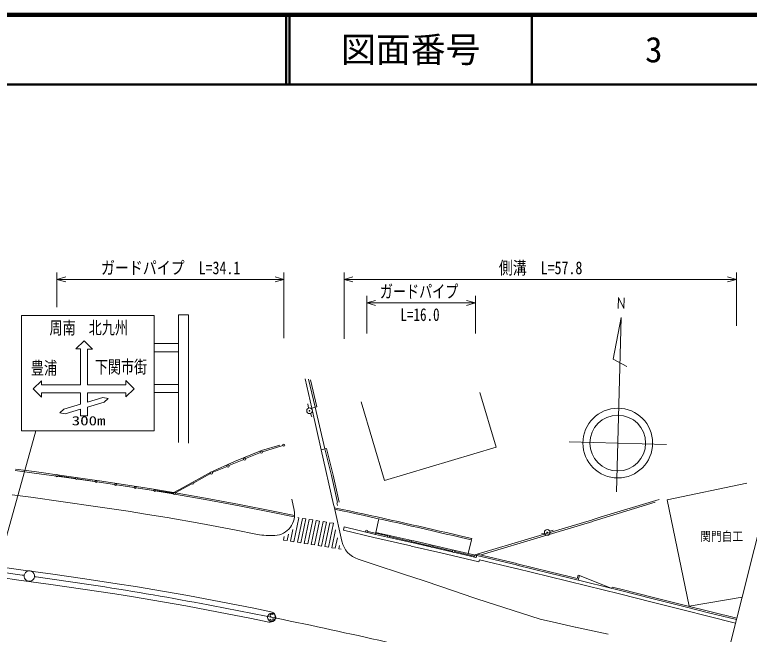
# Model space of a CAD drawing. Units: millimetres, scale not verified. Extents: x 40000 to 680000, y 20000 to 380000.
# Drawn here: x 469815 to 575193, y 291182 to 380000 of the extents above; entities that cross this region are included whole.
import ezdxf
from ezdxf.enums import TextEntityAlignment as Align

# ---------------------------------------------------------------- set-up
doc = ezdxf.new("R2010")
doc.units = ezdxf.units.MM
doc.header["$LTSCALE"] = 1000
doc.linetypes.add('CHAIN', pattern=[18.5, 12, -1.5, 3.5, -1.5])
for name, color, linetype, lineweight in [('M-TTL', 2, 'Continuous', 140), ('M-TTL-LINE', 7, 'Continuous', 50), ('M-WORK', 1, 'Continuous', 13)]:
    doc.layers.add(name, color=color, linetype=linetype, lineweight=lineweight)
doc.layers.add('M-TTL-TXT', color=7, linetype='Continuous')
doc.styles.add('ＭＳ ゴシック', font='')
doc.styles.add('ＭＳ 明朝', font='')
doc.styles.get('ＭＳ ゴシック').set_extended_font_data('MS Gothic')
doc.styles.get('ＭＳ 明朝').set_extended_font_data('MS Mincho')

msp = doc.modelspace()

# ---------------------------------------------------------------- linework, layer by layer
at = {"layer": 'M-TTL'}
msp.add_line((680000, 380000), (40000, 380000), dxfattribs=at)
at = {"layer": 'M-TTL-LINE'}
for p, q in [((508747, 380000), (508747, 370000)), ((509247, 380000), (509247, 370000)), ((543997, 380000), (543997, 370000)), ((40000, 370000), (680000, 370000))]:
    msp.add_line(p, q, dxfattribs=at)
at = {"layer": 'M-WORK'}
for p, q in [((475879, 338071), (475879, 343065)), ((508407, 343065), (508407, 333633)), ((517088, 333547), (517088, 343065)), ((573335, 343065), (573335, 335401)), ((475879, 342065), (477129, 342415)), ((477129, 341715), (475879, 342065)), ((475879, 342065), (508407, 342065)), ((507157, 342415), (508407, 342065)), ((508407, 342065), (507157, 341715)), ((517088, 342065), (518338, 342415)), ((518338, 341715), (517088, 342065)), ((517088, 342065), (573335, 342065)), ((572085, 342415), (573335, 342065)), ((573335, 342065), (572085, 341715)), ((520307, 334297), (520307, 339679)), ((535896, 339679), (535896, 334297)), ((556398, 337903), (556438, 339446)), ((556438, 339446), (557198, 337878)), ((557198, 337878), (557231, 339427)), ((520307, 338679), (521557, 339029)), ((521557, 338329), (520307, 338679)), ((520307, 338679), (535896, 338679)), ((534646, 339029), (535896, 338679)), ((535896, 338679), (534646, 338329)), ((470814, 320369), (470814, 336876)), ((489818, 336876), (470814, 336876)), ((489818, 320369), (489818, 336876)), ((493328, 336954), (493328, 318663)), ((494732, 336954), (493328, 336954)), ((494732, 336954), (494732, 318579)), ((556800, 336591), (555642, 330619)), ((556800, 336591), (556142, 311599)), ((479761, 333269), (478591, 332099)), ((480963, 332067), (479761, 333269)), ((478591, 332099), (479251, 332099)), ((479251, 326957), (479251, 332099)), ((480254, 332067), (480248, 326957)), ((480254, 332067), (480963, 332067)), ((493328, 332859), (489818, 332859)), ((489818, 331689), (493328, 331689)), ((555642, 330619), (557615, 329567)), ((512425, 323588), (511460, 327824)), ((512919, 323728), (511961, 327731)), ((472473, 326364), (473643, 327534)), ((473643, 327534), (473643, 326957)), ((479251, 326957), (473643, 326957)), ((480248, 326957), (485772, 326957)), ((485772, 327542), (485772, 326957)), ((486942, 326372), (485772, 327542)), ((493328, 327009), (489818, 327009)), ((513162, 323786), (512230, 327682)), ((473643, 325194), (472473, 326364)), ((479251, 325787), (473643, 325787)), ((473643, 325787), (473643, 325194)), ((479251, 325787), (479251, 324167)), ((480247, 325787), (480245, 324464)), ((485772, 325787), (480247, 325787)), ((485772, 325202), (486942, 326372)), ((485772, 325787), (485772, 325202)), ((489818, 325839), (493328, 325839)), ((538861, 317993), (536536, 325831)), ((480245, 324464), (482449, 325122)), ((482449, 325122), (483220, 324987)), ((483220, 324987), (482649, 324452)), ((476855, 323452), (479251, 324167)), ((480243, 322483), (480245, 323734)), ((482649, 324452), (480245, 323734)), ((511966, 323608), (511860, 324203)), ((513162, 323786), (512425, 323588)), ((512425, 323588), (513798, 317614)), ((512919, 323728), (514283, 317749)), ((522869, 313232), (519525, 324506)), ((476855, 323452), (476285, 322917)), ((476285, 322917), (477056, 322781)), ((479251, 323437), (477056, 322781)), ((479251, 322483), (479251, 323437)), ((480243, 322483), (479251, 322483)), ((512243, 322835), (512447, 322341)), ((489818, 320369), (470814, 320369)), ((467337, 300593), (472831, 320340)), ((507827, 318312), (505219, 317518)), ((505344, 317344), (508264, 318253)), ((563324, 318413), (549329, 318781)), ((505219, 317518), (501349, 315939)), ((502947, 316359), (505063, 317242)), ((514525, 317811), (513798, 317614)), ((513798, 317614), (515558, 309787)), ((515247, 313952), (514283, 317749)), ((515491, 314010), (514525, 317811)), ((538861, 317993), (522869, 313232)), ((500555, 315361), (502670, 316244)), ((501349, 315939), (497929, 314445)), ((498163, 314362), (500278, 315245)), ((469906, 314665), (472595, 314298)), ((469934, 314863), (472622, 314496)), ((472595, 314298), (477241, 313655)), ((472623, 314496), (477269, 313853)), ((497929, 314445), (494002, 312243)), ((495506, 312910), (497893, 314232)), ((574151, 296523), (578632, 314328)), ((476028, 313906), (478539, 313524)), ((477241, 313655), (481928, 312985)), ((477270, 313853), (481956, 313183)), ((478835, 313479), (481346, 313098)), ((481643, 313053), (484154, 312671)), ((481928, 312985), (486637, 312274)), ((481958, 313182), (486667, 312471)), ((516127, 310085), (515247, 313952)), ((516371, 310140), (515491, 314010)), ((484450, 312626), (486961, 312245)), ((486637, 312274), (489410, 311832)), ((486669, 312471), (489442, 312029)), ((487258, 312200), (489769, 311819)), ((489443, 312029), (492313, 311551)), ((494002, 312243), (492661, 311488)), ((492856, 311442), (495243, 312764)), ((563416, 310463), (574845, 312829)), ((469433, 311197), (472112, 310831)), ((489410, 311832), (492280, 311354)), ((490065, 311773), (492576, 311392)), ((492280, 311354), (493564, 311128)), ((492315, 311551), (497191, 310693)), ((493564, 311128), (497156, 310496)), ((472112, 310831), (476757, 310189)), ((476757, 310189), (481417, 309522)), ((497156, 310496), (502021, 309587)), ((497193, 310692), (502058, 309783)), ((509552, 310573), (509898, 308969)), ((516031, 310045), (516142, 309652)), ((561666, 310113), (552802, 307396)), ((562255, 310493), (553819, 307963)), ((566569, 295231), (563416, 310463)), ((481417, 309522), (486102, 308815)), ((486102, 308815), (488849, 308377)), ((502021, 309587), (506851, 308640)), ((502060, 309783), (506890, 308836)), ((506891, 308836), (509691, 308270)), ((515558, 309787), (515626, 309486)), ((515623, 309486), (516740, 304518)), ((516822, 309081), (515658, 309329)), ((516780, 308886), (515706, 309114)), ((517780, 308672), (516780, 308886)), ((517822, 308867), (516822, 309081)), ((518822, 308652), (517822, 308867)), ((488849, 308377), (491688, 307905)), ((491688, 307905), (496532, 307052)), ((506851, 308640), (509651, 308074)), ((509651, 308074), (509948, 308012)), ((509692, 308269), (509988, 308208)), ((509869, 304454), (510594, 307879)), ((510364, 304376), (511089, 307804)), ((510439, 307908), (510594, 307883)), ((510513, 307896), (510594, 307879)), ((510858, 304297), (511583, 307726)), ((511089, 307804), (511583, 307726)), ((518779, 308457), (517780, 308672)), ((519778, 308240), (518779, 308457)), ((519821, 308436), (518822, 308652)), ((520776, 308023), (519778, 308240)), ((520819, 308218), (519821, 308436)), ((521773, 307804), (520776, 308023)), ((521816, 307999), (520819, 308218)), ((521633, 305783), (522065, 307740)), ((522770, 307584), (521773, 307804)), ((522813, 307779), (521816, 307999)), ((523810, 307558), (522813, 307779)), ((553819, 307963), (552655, 307608)), ((496532, 307052), (501364, 306149)), ((511353, 304218), (512078, 307647)), ((511847, 304140), (512572, 307569)), ((512078, 307647), (512572, 307569)), ((512342, 304061), (513067, 307490)), ((512836, 303983), (513561, 307411)), ((513067, 307490), (513561, 307411)), ((513331, 303904), (514056, 307333)), ((513825, 303825), (514550, 307254)), ((514056, 307333), (514550, 307254)), ((514320, 303747), (515044, 307176)), ((514814, 303668), (515539, 307097)), ((515044, 307176), (515539, 307097)), ((523766, 307363), (522770, 307584)), ((524761, 307141), (523766, 307363)), ((524805, 307336), (523810, 307558)), ((525756, 306918), (524761, 307141)), ((525800, 307113), (524805, 307336)), ((526750, 306694), (525756, 306918)), ((526794, 306889), (525800, 307113)), ((527743, 306469), (526750, 306694)), ((527788, 306664), (526794, 306889)), ((528781, 306438), (527788, 306664)), ((552678, 307606), (545601, 305501)), ((552749, 307366), (545673, 305262)), ((501364, 306149), (504621, 305510)), ((509375, 304533), (509724, 306182)), ((515308, 303590), (515855, 306175)), ((517088, 306576), (516971, 306090)), ((521328, 305034), (516971, 306090)), ((521569, 305490), (517088, 306576)), ((520453, 305925), (523279, 305273)), ((521633, 305783), (521569, 305490)), ((521633, 305783), (522068, 305689)), ((522068, 305689), (526798, 304632)), ((528736, 306243), (527743, 306469)), ((529728, 306016), (528736, 306243)), ((529773, 306211), (528781, 306438)), ((530719, 305788), (529728, 306016)), ((530764, 305983), (529773, 306211)), ((531710, 305559), (530719, 305788)), ((531755, 305754), (530764, 305983)), ((532745, 305524), (531755, 305754)), ((545808, 305688), (545404, 305576)), ((546583, 305950), (547066, 306093)), ((508386, 304690), (508491, 305186)), ((508386, 304690), (508881, 304611)), ((508881, 304611), (509078, 305546)), ((515803, 303511), (516118, 305003)), ((521328, 305034), (526624, 303851)), ((521569, 305490), (522004, 305396)), ((522002, 305396), (526733, 304339)), ((523571, 305205), (526396, 304553)), ((526860, 304618), (531143, 303641)), ((532700, 305329), (531710, 305559)), ((533690, 305099), (532700, 305329)), ((533735, 305293), (532745, 305524)), ((534678, 304867), (533690, 305099)), ((534724, 305062), (533735, 305293)), ((535325, 304715), (534678, 304867)), ((535371, 304910), (534724, 305062)), ((534867, 302767), (535325, 304715)), ((535325, 304715), (535371, 304910)), ((545601, 305501), (536647, 302806)), ((545673, 305262), (536718, 302566)), ((509375, 304533), (509869, 304454)), ((510364, 304376), (510858, 304297)), ((511353, 304218), (511847, 304140)), ((512342, 304061), (512836, 303983)), ((513331, 303904), (513825, 303825)), ((514320, 303747), (514814, 303668)), ((515308, 303590), (515803, 303511)), ((516297, 303433), (516399, 303911)), ((526682, 303838), (530966, 302861)), ((526689, 304485), (529514, 303833)), ((526793, 304325), (531077, 303349)), ((529807, 303765), (532632, 303113)), ((531143, 303641), (536099, 302477)), ((516297, 303433), (516639, 303378)), ((530960, 302863), (536403, 301584)), ((531075, 303349), (536031, 302185)), ((532925, 303045), (535750, 302393)), ((536647, 302806), (535797, 302554)), ((536031, 302185), (536099, 302477)), ((536099, 302477), (536145, 302672)), ((536099, 302477), (537102, 302242)), ((536145, 302672), (537148, 302437)), ((536718, 302566), (536645, 302544)), ((537149, 302436), (541854, 301311)), ((519076, 301956), (521112, 301297)), ((536403, 301584), (536472, 301878)), ((536472, 301878), (541691, 300630)), ((537102, 302242), (541808, 301116)), ((468012, 300794), (470692, 300428)), ((470692, 300428), (475284, 299792)), ((521112, 301297), (525727, 299773)), ((541740, 300618), (546429, 299480)), ((541858, 301104), (546547, 299966)), ((541905, 301299), (546594, 300160)), ((467857, 299305), (470405, 298957)), ((475284, 299792), (479892, 299133)), ((525727, 299773), (528416, 298873)), ((546428, 299480), (549162, 298809)), ((546547, 299966), (549281, 299295)), ((546594, 300160), (549329, 299489)), ((549281, 299295), (552023, 298618)), ((549329, 299489), (550517, 299196)), ((550629, 299650), (550517, 299196)), ((550823, 299602), (550629, 299650)), ((550823, 299602), (550663, 298954)), ((550823, 299602), (555481, 297759)), ((470405, 298957), (475009, 298320)), ((475009, 298320), (479608, 297662)), ((479892, 299133), (484496, 298438)), ((484496, 298438), (487155, 298014)), ((528416, 298873), (531085, 297972)), ((549161, 298809), (551903, 298133)), ((552023, 298618), (556704, 297455)), ((479608, 297662), (484202, 296968)), ((487155, 298014), (489918, 297554)), ((489918, 297554), (494658, 296720)), ((531085, 297972), (535676, 296401)), ((551902, 298133), (556584, 296970)), ((555481, 297759), (555530, 297953)), ((555530, 297953), (556752, 297649)), ((556704, 297455), (561383, 296285)), ((556753, 297649), (561431, 296479)), ((484202, 296968), (486863, 296544)), ((486863, 296544), (489613, 296086)), ((494658, 296720), (499391, 295836)), ((535676, 296401), (536085, 296259)), ((545211, 293332), (536085, 296259)), ((556583, 296970), (561261, 295799)), ((561383, 296285), (565985, 295129)), ((561431, 296479), (566034, 295323)), ((566569, 295231), (574151, 296523)), ((573384, 293474), (574151, 296523)), ((489613, 296086), (494348, 295253)), ((494348, 295253), (499074, 294370)), ((499391, 295836), (504114, 294910)), ((561261, 295800), (565863, 294644)), ((565985, 295129), (569354, 294282)), ((566034, 295323), (573384, 293474)), ((499074, 294370), (503793, 293445)), ((504114, 294910), (506570, 294413)), ((506648, 294073), (506504, 294001)), ((506744, 294073), (506648, 294073)), ((506840, 294049), (506744, 294073)), ((506888, 294002), (506840, 294049)), ((565863, 294644), (569232, 293797)), ((569354, 294282), (573335, 293280)), ((503793, 293445), (506271, 292944)), ((506457, 293281), (506409, 293353)), ((506601, 293209), (506457, 293281)), ((506504, 294001), (506480, 293857)), ((506480, 293857), (506528, 293737)), ((506528, 293737), (506865, 293546)), ((506769, 293209), (506601, 293209)), ((506889, 293282), (506769, 293209)), ((506865, 293546), (506913, 293426)), ((506913, 293426), (506889, 293282)), ((545211, 293332), (547513, 292828)), ((569232, 293797), (573213, 292795)), ((572345, 289348), (573335, 293280)), ((573335, 293280), (573384, 293474)), ((547523, 292826), (550234, 292228)), ((550245, 292226), (554938, 291183))]:
    msp.add_line(p, q, dxfattribs=at)
at = {"layer": 'M-WORK', "linetype": 'CHAIN'}
for p, q in [((507181, 293523), (506750, 293611)), ((507285, 293502), (507181, 293523))]:
    msp.add_line(p, q, dxfattribs=at)
for points in [[(471180, 299637), (470891, 299674), (469899, 299802), (468907, 299927), (467914, 300049)], [(506109, 293741), (505401, 293884), (504421, 294080), (503440, 294275), (502459, 294468), (501477, 294660), (500496, 294850), (499514, 295038), (498531, 295225), (497548, 295410), (496565, 295594), (495582, 295775), (494598, 295955), (493614, 296133), (492630, 296309), (491645, 296484), (490660, 296656), (489675, 296827), (488689, 296996), (487703, 297162), (486717, 297327), (485730, 297490), (484743, 297651), (483756, 297809), (482768, 297966), (481780, 298120), (480792, 298273), (479803, 298423), (478814, 298571), (477825, 298717), (476835, 298861), (475845, 299002), (474855, 299141), (473865, 299278), (472874, 299413), (472667, 299440)], [(506750, 293611), (506382, 293686), (506109, 293741)], [(523394, 290023), (523001, 290112), (522026, 290332), (521050, 290551), (520074, 290769), (519098, 290986), (518121, 291201), (517145, 291415), (516168, 291628), (515190, 291840), (514213, 292050), (513235, 292260), (512257, 292468), (511278, 292674), (510299, 292879), (509320, 293083), (508341, 293285), (507361, 293486), (507285, 293502)]]:
    msp.add_lwpolyline(points, dxfattribs=at)
at = {"layer": 'M-WORK'}
for centre, radius in [((512109, 323223), 410), ((556326, 318597), 5000), ((512109, 323223), 50.9), ((556326, 318597), 4000), ((508407, 318297), 150), ((505201, 317300), 150), ((502809, 316301), 150), ((500417, 315303), 150), ((475879, 313928), 150), ((498024, 314305), 150), ((478687, 313502), 150), ((481494, 313075), 150), ((495374, 312837), 150), ((484302, 312649), 150), ((487109, 312222), 150), ((489917, 311796), 150), ((492724, 311370), 150), ((520307, 305959), 150), ((546206, 305790), 410), ((546206, 305790), 50.9), ((523425, 305239), 150), ((526543, 304519), 150), ((529661, 303799), 150), ((532779, 303079), 150), ((535896, 302359), 150), ((506696, 293617), 600)]:
    msp.add_circle(centre, radius, dxfattribs=at)
for centre, radius, start, end in [((506965, 308336), 3000, 273.44214, 12.16699), ((506545, 315324), 10000, 258.90869, 273.4419), ((520155, 305286), 3500, 192.67627, 252.05371), ((471923, 299534), 750, 172.11325, 352.82914), ((471923, 299534), 750, 99.23678, 172.11325), ((471923, 299534), 750, 65.01512, 99.23678), ((471923, 299534), 750, 352.82914, 65.01512), ((506446, 293673), 750, 256.5376, 80.48462)]:
    msp.add_arc(centre, radius, start, end, dxfattribs=at)

# ---------------------------------------------------------------- texts
at = {"layer": 'M-TTL-TXT', "style": 'ＭＳ ゴシック'}
for s, p in [('図面番号', (526622, 375000)), ('3', (561497, 375000))]:
    msp.add_text(s, height=3666, dxfattribs=at).set_placement(p, align=Align.MIDDLE_CENTER)
at = {"layer": 'M-WORK', "style": 'ＭＳ 明朝'}
for s, height, width, p in [('ガードパイプ\u3000L=34.1', 1833, 0.8, (482193, 342249)), ('側溝\u3000L=57.8', 1833, 0.8, (539261, 342249)), ('ガードパイプ', 1833, 0.75, (522202, 338863)), ('L=16.0', 1833, 0.75, (525152, 335547)), ('周南\u3000北九州', 1833, 0.75, (474811, 333656)), ('豊浦', 1833, 0.75, (472145, 327879)), ('下関市街', 1833, 0.75, (481307, 328056)), ('300m', 1320, 1.35, (477993, 320741)), ('関門自工', 1320, 0.85, (568172, 304172))]:
    msp.add_text(s, height=height, dxfattribs=dict(at, width=width)).set_placement(p, align=Align.BOTTOM_LEFT)

doc.saveas('drawing.dxf')
